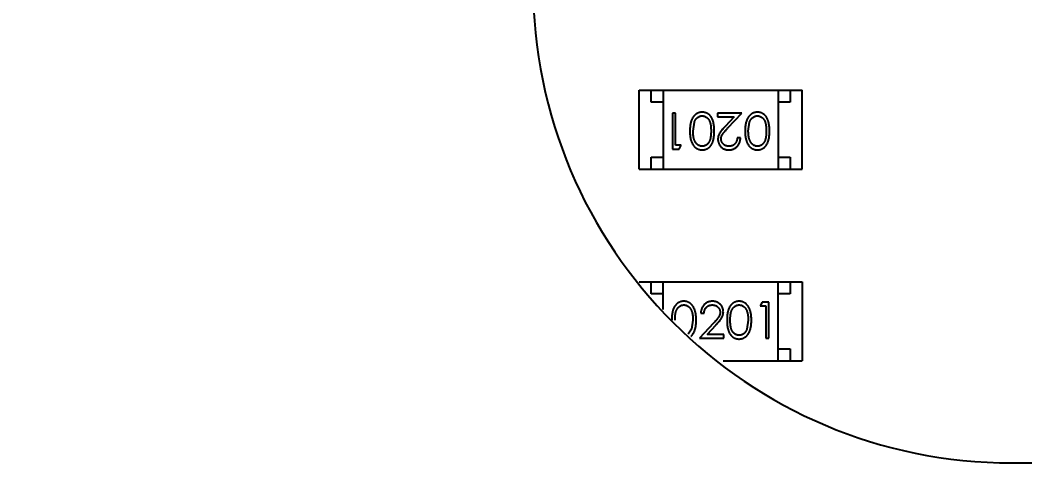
# Model space of a CAD drawing. Header units: inches. Extents: x -81 to 229, y -71 to 99.
# Drawn here: x 169.42 to 173.617, y 45.563 to 47.412 of the extents above; entities that cross this region are included whole.
import ezdxf

# ---------------------------------------------------------------- set-up
doc = ezdxf.new("R2010")
doc.units = ezdxf.units.IN
doc.header["$LTSCALE"] = 1.21
doc.header["$MEASUREMENT"] = 0
doc.header["$PDMODE"] = 3
doc.header["$PDSIZE"] = 0.3125
doc.layers.get('0').update_dxf_attribs({"linetype": 'CONTINUOUS'})
doc.layers.get('Defpoints').update_dxf_attribs({"linetype": 'CONTINUOUS'})
doc.layers.add('DIM', color=3, linetype='CONTINUOUS')
doc.styles.get("Standard").update_dxf_attribs({"font": 'txt', "width": 0.8})
doc.dimstyles.get("Standard").update_dxf_attribs({"dimtxt": 0.15625, "dimasz": 0.1875, "dimexe": 0.125, "dimexo": 0.0625, "dimgap": 0.09, "dimtad": 0, "dimtih": 1, "dimtoh": 1, "dimzin": 4, "dimdsep": 46, "dimtxsty": 'STANDARD', "dimblk": '_FILLED', "dimblk1": '_FILLED', "dimblk2": '_FILLED', "dimcen": 0.09, "dimazin": 1, "dimtp": 0.01, "dimtm": 0.01, "dimtfac": 1, "dimtofl": 0, "dimtmove": 0, "dimatfit": 3, "dimldrblk": '_FILLED', "dimfxl": 1, "dimtolj": 1, "dimtzin": 4, "dimarcsym": 0})

# ---------------------------------------------------------------- blocks, each defined once
blk = doc.blocks.new('_FILLED')
at = {"color": 0, "linetype": 'ByBlock'}
blk.add_solid([(0, 0), (-1, 0.1667), (-1, -0.1667)], dxfattribs=at)
blk = doc.blocks.new('*D12')
at = {"layer": 'Defpoints', "color": 0}
for p in [(151.0516, 70.1761), (151.0516, 55.0632), (185.562, 45.563)]:
    blk.add_point(p, dxfattribs=at)
at = {"layer": 'DIM', "color": 0, "lineweight": -2}
for p, q in [((151.0516, 55.1257), (151.0516, 70.3011)), ((185.562, 45.6255), (185.562, 70.3011)), ((153.0516, 70.1761), (164.5501, 70.1761)), ((183.562, 70.1761), (172.0635, 70.1761))]:
    blk.add_line(p, q, dxfattribs=at)
at = {"layer": 'DIM', "color": 0, "lineweight": -2, "xscale": 2, "yscale": 2, "zscale": 2, "rotation": 180}
blk.add_blockref('_FILLED', (151.0516, 70.1761), dxfattribs=at)
at = {"layer": 'DIM', "color": 0, "lineweight": -2, "xscale": 2, "yscale": 2, "zscale": 2}
blk.add_blockref('_FILLED', (185.562, 70.1761), dxfattribs=at)
at = {"layer": 'DIM', "insert": (168.3068, 70.1761), "char_height": 2.5, "attachment_point": 5}
blk.add_mtext('\\A1;34.51', dxfattribs=at)

msp = doc.modelspace()

# ---------------------------------------------------------------- linework, layer by layer
at = {"color": 7, "linetype": 'Continuous'}
for p, q in [((172.0061, 46.7891), (172.0061, 47.1191)), ((172.0061, 47.1191), (172.6861, 47.1191)), ((172.0561, 47.0691), (172.0561, 47.1191)), ((172.1061, 47.1191), (172.1061, 46.7891)), ((172.5861, 47.1191), (172.5861, 46.7891)), ((172.6361, 47.1191), (172.6361, 47.0691)), ((172.6861, 46.7891), (172.6861, 47.1191)), ((172.1061, 47.0691), (172.0561, 47.0691)), ((172.6361, 47.0691), (172.5861, 47.0691)), ((172.1443, 47.0238), (172.1443, 46.8738)), ((172.1578, 47.0238), (172.1443, 47.0238)), ((172.1578, 46.8892), (172.1578, 47.0238)), ((172.3328, 47.0238), (172.3328, 47.0085)), ((172.4347, 47.0238), (172.3328, 47.0238)), ((172.3765, 46.9618), (172.4347, 47.0238)), ((172.2309, 46.9488), (172.2365, 46.9866)), ((172.3328, 47.0085), (172.4026, 47.0085)), ((172.4026, 47.0085), (172.3651, 46.9684)), ((172.4616, 46.9488), (172.4673, 46.9866)), ((172.1809, 46.8892), (172.1578, 46.8892)), ((172.1721, 46.8738), (172.1809, 46.8892)), ((172.4289, 46.92), (172.4155, 46.92)), ((172.1443, 46.8738), (172.1721, 46.8738)), ((172.0561, 46.7891), (172.0561, 46.8391)), ((172.0561, 46.8391), (172.1061, 46.8391)), ((172.5861, 46.8391), (172.6361, 46.8391)), ((172.6361, 46.8391), (172.6361, 46.7891)), ((172.0061, 46.7891), (172.6861, 46.7891)), ((172.006, 46.319), (172.686, 46.319)), ((172.056, 46.269), (172.056, 46.319)), ((172.106, 46.2034), (172.106, 46.319)), ((172.586, 45.989), (172.586, 46.319)), ((172.636, 46.319), (172.636, 46.269)), ((172.686, 46.319), (172.686, 45.989)), ((172.106, 46.269), (172.056, 46.269)), ((172.636, 46.269), (172.586, 46.269)), ((172.52, 46.2342), (172.5112, 46.2189)), ((172.5112, 46.2189), (172.5343, 46.2189)), ((172.5478, 46.2342), (172.52, 46.2342)), ((172.5343, 46.2189), (172.5343, 46.0842)), ((172.5478, 46.0842), (172.5478, 46.2342)), ((172.2631, 46.1881), (172.2766, 46.1881)), ((172.2305, 46.1592), (172.2248, 46.1215)), ((172.3156, 46.1463), (172.2574, 46.0842)), ((172.2895, 46.0996), (172.327, 46.1397)), ((172.4612, 46.1592), (172.4555, 46.1215)), ((172.2248, 46.1215), (172.2099, 46.1011)), ((172.3593, 46.0996), (172.2895, 46.0996)), ((172.3593, 46.0842), (172.3593, 46.0996)), ((172.2574, 46.0842), (172.3593, 46.0842)), ((172.5343, 46.0842), (172.5478, 46.0842)), ((172.586, 46.039), (172.636, 46.039)), ((172.636, 46.039), (172.636, 45.989)), ((172.3562, 45.989), (172.686, 45.989)), ((173.562, 45.563), (197.562, 45.563))]:
    msp.add_line(p, q, dxfattribs=at)
msp.add_arc((173.562, 47.563), 2, 180, 270, dxfattribs=at)
for points, knots in [([(172.2692, 47.0277), (172.268, 47.0277), (172.2656, 47.0276), (172.2621, 47.0272), (172.2587, 47.0265), (172.2553, 47.0256), (172.2521, 47.0244), (172.2489, 47.023), (172.2458, 47.0212), (172.2428, 47.0192), (172.2399, 47.017), (172.2371, 47.0144), (172.2345, 47.0117), (172.2321, 47.0086), (172.2299, 47.0053), (172.2278, 47.0017), (172.2259, 46.9979), (172.2241, 46.9939), (172.2225, 46.9895), (172.2212, 46.9847), (172.22, 46.9796), (172.219, 46.9742), (172.2183, 46.9684), (172.2178, 46.9622), (172.2175, 46.9557), (172.2174, 46.9512), (172.2174, 46.9489)], [0, 0, 0, 0, 0.033824, 0.067298, 0.10028, 0.133019, 0.165736, 0.198792, 0.232372, 0.266409, 0.301016, 0.336196, 0.371972, 0.408574, 0.446394, 0.485225, 0.525372, 0.567224, 0.611081, 0.65775, 0.70702, 0.759235, 0.814484, 0.873227, 0.934937, 1, 1, 1, 1]), ([(172.2365, 46.9866), (172.2369, 46.9876), (172.2377, 46.9896), (172.239, 46.9926), (172.2405, 46.9953), (172.2421, 46.9978), (172.2438, 47.0001), (172.2457, 47.0023), (172.2477, 47.0042), (172.2505, 47.0064), (172.2542, 47.0088), (172.2589, 47.0108), (172.2638, 47.0121), (172.2671, 47.0122), (172.2687, 47.0123)], [0, 0, 0, 0, 0.075949, 0.148549, 0.218996, 0.286119, 0.351826, 0.416074, 0.478265, 0.540325, 0.660405, 0.774606, 0.887187, 1, 1, 1, 1]), ([(172.2687, 47.0123), (172.2704, 47.0122), (172.2737, 47.0121), (172.2786, 47.0108), (172.2833, 47.0087), (172.2871, 47.0063), (172.2899, 47.004), (172.292, 47.0021), (172.2939, 46.9999), (172.2956, 46.9976), (172.2973, 46.9951), (172.2987, 46.9924), (172.3001, 46.9895), (172.3013, 46.9864), (172.3024, 46.983), (172.3034, 46.9792), (172.3041, 46.9751), (172.3048, 46.9706), (172.3052, 46.9657), (172.3056, 46.9604), (172.3059, 46.9547), (172.3059, 46.9508), (172.3059, 46.9488)], [0, 0, 0, 0, 0.060034, 0.120278, 0.182348, 0.247919, 0.281641, 0.315701, 0.350322, 0.385703, 0.421819, 0.459196, 0.497866, 0.538301, 0.58121, 0.628183, 0.679403, 0.734699, 0.794074, 0.858416, 0.927049, 1, 1, 1, 1]), ([(172.3193, 46.9489), (172.3193, 46.9513), (172.3193, 46.9559), (172.319, 46.9627), (172.3185, 46.969), (172.3178, 46.975), (172.3169, 46.9805), (172.3158, 46.9857), (172.3145, 46.9904), (172.313, 46.9947), (172.3113, 46.9987), (172.3094, 47.0025), (172.3074, 47.0059), (172.3052, 47.0091), (172.3029, 47.0121), (172.3005, 47.0148), (172.2978, 47.0173), (172.295, 47.0195), (172.2921, 47.0214), (172.2891, 47.0231), (172.286, 47.0245), (172.2828, 47.0256), (172.2795, 47.0266), (172.2762, 47.0272), (172.2727, 47.0276), (172.2704, 47.0277), (172.2692, 47.0277)], [0, 0, 0, 0, 0.068113, 0.132564, 0.193427, 0.250218, 0.303569, 0.353576, 0.400235, 0.443586, 0.484619, 0.524292, 0.56238, 0.599049, 0.63494, 0.669782, 0.704009, 0.737842, 0.771098, 0.803896, 0.836415, 0.868639, 0.900715, 0.933378, 0.966213, 1, 1, 1, 1]), ([(172.5, 47.0277), (172.4988, 47.0277), (172.4964, 47.0276), (172.4929, 47.0272), (172.4894, 47.0265), (172.4861, 47.0256), (172.4828, 47.0244), (172.4796, 47.023), (172.4765, 47.0212), (172.4735, 47.0192), (172.4706, 47.017), (172.4679, 47.0144), (172.4653, 47.0117), (172.4629, 47.0086), (172.4606, 47.0053), (172.4586, 47.0017), (172.4566, 46.9979), (172.4549, 46.9939), (172.4533, 46.9895), (172.4519, 46.9847), (172.4508, 46.9796), (172.4498, 46.9742), (172.4491, 46.9684), (172.4485, 46.9622), (172.4483, 46.9557), (172.4482, 46.9512), (172.4482, 46.9489)], [0, 0, 0, 0, 0.033824, 0.067298, 0.10028, 0.133019, 0.165736, 0.198792, 0.232372, 0.266409, 0.301016, 0.336196, 0.371972, 0.408574, 0.446394, 0.485225, 0.525372, 0.567224, 0.611081, 0.65775, 0.70702, 0.759235, 0.814484, 0.873227, 0.934937, 1, 1, 1, 1]), ([(172.4673, 46.9866), (172.4677, 46.9876), (172.4685, 46.9896), (172.4698, 46.9926), (172.4713, 46.9953), (172.4729, 46.9978), (172.4746, 47.0001), (172.4765, 47.0023), (172.4785, 47.0042), (172.4813, 47.0064), (172.485, 47.0088), (172.4897, 47.0108), (172.4945, 47.0121), (172.4978, 47.0122), (172.4995, 47.0123)], [0, 0, 0, 0, 0.075949, 0.148549, 0.218996, 0.286119, 0.351826, 0.416074, 0.478265, 0.540325, 0.660405, 0.774606, 0.887187, 1, 1, 1, 1]), ([(172.4995, 47.0123), (172.5012, 47.0122), (172.5045, 47.0121), (172.5093, 47.0108), (172.5141, 47.0087), (172.5178, 47.0063), (172.5207, 47.004), (172.5227, 47.0021), (172.5246, 46.9999), (172.5264, 46.9976), (172.528, 46.9951), (172.5295, 46.9924), (172.5309, 46.9895), (172.5321, 46.9864), (172.5332, 46.983), (172.5341, 46.9792), (172.5349, 46.9751), (172.5356, 46.9706), (172.536, 46.9657), (172.5364, 46.9604), (172.5366, 46.9547), (172.5366, 46.9508), (172.5366, 46.9488)], [0, 0, 0, 0, 0.060034, 0.120278, 0.182348, 0.247919, 0.281641, 0.315701, 0.350322, 0.385703, 0.421819, 0.459196, 0.497866, 0.538301, 0.58121, 0.628183, 0.679403, 0.734699, 0.794074, 0.858416, 0.927049, 1, 1, 1, 1]), ([(172.5501, 46.9489), (172.5501, 46.9513), (172.5501, 46.9559), (172.5498, 46.9627), (172.5493, 46.969), (172.5485, 46.975), (172.5476, 46.9805), (172.5466, 46.9857), (172.5453, 46.9904), (172.5437, 46.9947), (172.542, 46.9987), (172.5402, 47.0025), (172.5382, 47.0059), (172.536, 47.0091), (172.5337, 47.0121), (172.5312, 47.0148), (172.5286, 47.0173), (172.5258, 47.0195), (172.5229, 47.0214), (172.5198, 47.0231), (172.5168, 47.0245), (172.5135, 47.0256), (172.5103, 47.0266), (172.5069, 47.0272), (172.5035, 47.0276), (172.5011, 47.0277), (172.5, 47.0277)], [0, 0, 0, 0, 0.068113, 0.132564, 0.193427, 0.250218, 0.303569, 0.353576, 0.400235, 0.443586, 0.484619, 0.524292, 0.56238, 0.599049, 0.63494, 0.669782, 0.704009, 0.737842, 0.771098, 0.803896, 0.836415, 0.868639, 0.900715, 0.933378, 0.966213, 1, 1, 1, 1]), ([(172.2174, 46.9489), (172.2174, 46.9466), (172.2175, 46.9421), (172.2178, 46.9355), (172.2183, 46.9293), (172.2191, 46.9235), (172.22, 46.918), (172.2212, 46.9129), (172.2226, 46.9081), (172.2242, 46.9037), (172.226, 46.8996), (172.2279, 46.8958), (172.23, 46.8922), (172.2323, 46.8889), (172.2347, 46.8859), (172.2373, 46.8831), (172.24, 46.8806), (172.2429, 46.8784), (172.2458, 46.8764), (172.2489, 46.8747), (172.2521, 46.8732), (172.2554, 46.8721), (172.2587, 46.8711), (172.2621, 46.8705), (172.2656, 46.8701), (172.268, 46.87), (172.2692, 46.87)], [0, 0, 0, 0, 0.065278, 0.127205, 0.186168, 0.241675, 0.294115, 0.343609, 0.390387, 0.434463, 0.476646, 0.517002, 0.555936, 0.593716, 0.630057, 0.665601, 0.700745, 0.734917, 0.768681, 0.802087, 0.834849, 0.867433, 0.900138, 0.932806, 0.966212, 1, 1, 1, 1]), ([(172.2687, 46.8854), (172.2671, 46.8855), (172.2638, 46.8856), (172.259, 46.8869), (172.2543, 46.889), (172.2505, 46.8914), (172.2477, 46.8937), (172.2456, 46.8957), (172.2437, 46.8979), (172.2419, 46.9004), (172.2402, 46.9031), (172.2386, 46.906), (172.2372, 46.9092), (172.2359, 46.9126), (172.2347, 46.9163), (172.2336, 46.9202), (172.2328, 46.9244), (172.2321, 46.9288), (172.2316, 46.9334), (172.2311, 46.9383), (172.2309, 46.9435), (172.2309, 46.947), (172.2309, 46.9488)], [0, 0, 0, 0, 0.059689, 0.119507, 0.181075, 0.246162, 0.279894, 0.314468, 0.350403, 0.387474, 0.426147, 0.466624, 0.508745, 0.553328, 0.600058, 0.649177, 0.700552, 0.754894, 0.811825, 0.871514, 0.934319, 1, 1, 1, 1]), ([(172.3059, 46.9488), (172.3059, 46.9468), (172.3059, 46.9429), (172.3056, 46.9373), (172.3053, 46.932), (172.3047, 46.9271), (172.3041, 46.9225), (172.3033, 46.9184), (172.3024, 46.9147), (172.3013, 46.9112), (172.3001, 46.9081), (172.2987, 46.9052), (172.2972, 46.9025), (172.2956, 46.9), (172.2938, 46.8977), (172.2919, 46.8956), (172.2899, 46.8936), (172.2871, 46.8914), (172.2833, 46.889), (172.2786, 46.8869), (172.2737, 46.8856), (172.2704, 46.8855), (172.2687, 46.8854)], [0, 0, 0, 0, 0.073302, 0.142286, 0.206253, 0.266017, 0.321612, 0.372532, 0.419497, 0.462398, 0.502825, 0.541489, 0.579034, 0.615143, 0.650298, 0.684912, 0.718701, 0.752189, 0.817245, 0.879117, 0.939613, 1, 1, 1, 1]), ([(172.2692, 46.87), (172.2704, 46.87), (172.2727, 46.8701), (172.2762, 46.8705), (172.2795, 46.8711), (172.2828, 46.8721), (172.286, 46.8732), (172.2891, 46.8747), (172.2922, 46.8764), (172.2951, 46.8784), (172.2979, 46.8806), (172.3006, 46.883), (172.3031, 46.8857), (172.3054, 46.8887), (172.3075, 46.8919), (172.3096, 46.8953), (172.3114, 46.8991), (172.3131, 46.903), (172.3145, 46.9073), (172.3158, 46.912), (172.3169, 46.9171), (172.3178, 46.9227), (172.3185, 46.9286), (172.319, 46.935), (172.3193, 46.9418), (172.3193, 46.9465), (172.3193, 46.9489)], [0, 0, 0, 0, 0.033742, 0.066533, 0.099153, 0.13154, 0.164087, 0.196563, 0.229707, 0.263315, 0.297504, 0.331686, 0.366482, 0.4021, 0.438958, 0.476748, 0.515985, 0.556589, 0.599519, 0.645765, 0.695487, 0.748721, 0.805687, 0.866754, 0.931405, 1, 1, 1, 1]), ([(172.3651, 46.9684), (172.3636, 46.9669), (172.3609, 46.9639), (172.3569, 46.9595), (172.3534, 46.9554), (172.3502, 46.9515), (172.3473, 46.9479), (172.3448, 46.9445), (172.3427, 46.9414), (172.3404, 46.9375), (172.3381, 46.9328), (172.3362, 46.9269), (172.3349, 46.9208), (172.3348, 46.9167), (172.3347, 46.9146)], [0, 0, 0, 0, 0.09953, 0.192079, 0.277712, 0.357454, 0.429648, 0.495771, 0.555538, 0.608657, 0.707578, 0.804328, 0.901298, 1, 1, 1, 1]), ([(172.3482, 46.9158), (172.3482, 46.9174), (172.3484, 46.9207), (172.3494, 46.9254), (172.3511, 46.9301), (172.3531, 46.9339), (172.3551, 46.937), (172.357, 46.9397), (172.3594, 46.9426), (172.362, 46.9459), (172.3651, 46.9495), (172.3686, 46.9533), (172.3724, 46.9574), (172.3751, 46.9603), (172.3765, 46.9618)], [0, 0, 0, 0, 0.088014, 0.174976, 0.2638, 0.355443, 0.406413, 0.465519, 0.533076, 0.609353, 0.693899, 0.787171, 0.889197, 1, 1, 1, 1]), ([(172.4482, 46.9489), (172.4482, 46.9466), (172.4483, 46.9421), (172.4485, 46.9355), (172.4491, 46.9293), (172.4498, 46.9235), (172.4508, 46.918), (172.4519, 46.9129), (172.4534, 46.9081), (172.4549, 46.9037), (172.4568, 46.8996), (172.4587, 46.8958), (172.4608, 46.8922), (172.463, 46.8889), (172.4655, 46.8859), (172.468, 46.8831), (172.4707, 46.8806), (172.4736, 46.8784), (172.4766, 46.8764), (172.4797, 46.8747), (172.4829, 46.8732), (172.4861, 46.8721), (172.4895, 46.8711), (172.4929, 46.8705), (172.4964, 46.8701), (172.4988, 46.87), (172.5, 46.87)], [0, 0, 0, 0, 0.065278, 0.127205, 0.186168, 0.241675, 0.294115, 0.343609, 0.390387, 0.434463, 0.476646, 0.517002, 0.555936, 0.593716, 0.630057, 0.665601, 0.700745, 0.734917, 0.768681, 0.802087, 0.834849, 0.867433, 0.900138, 0.932806, 0.966212, 1, 1, 1, 1]), ([(172.4995, 46.8854), (172.4979, 46.8855), (172.4946, 46.8856), (172.4897, 46.8869), (172.4851, 46.889), (172.4813, 46.8914), (172.4784, 46.8937), (172.4764, 46.8957), (172.4744, 46.8979), (172.4726, 46.9004), (172.471, 46.9031), (172.4694, 46.906), (172.468, 46.9092), (172.4666, 46.9126), (172.4655, 46.9163), (172.4644, 46.9202), (172.4636, 46.9244), (172.4628, 46.9288), (172.4623, 46.9334), (172.4619, 46.9383), (172.4617, 46.9435), (172.4617, 46.947), (172.4616, 46.9488)], [0, 0, 0, 0, 0.059689, 0.119507, 0.181075, 0.246162, 0.279894, 0.314468, 0.350403, 0.387474, 0.426147, 0.466624, 0.508745, 0.553328, 0.600058, 0.649177, 0.700552, 0.754894, 0.811825, 0.871514, 0.934319, 1, 1, 1, 1]), ([(172.5366, 46.9488), (172.5366, 46.9468), (172.5366, 46.9429), (172.5364, 46.9373), (172.536, 46.932), (172.5355, 46.9271), (172.5349, 46.9225), (172.5341, 46.9184), (172.5332, 46.9147), (172.5321, 46.9112), (172.5308, 46.9081), (172.5295, 46.9052), (172.528, 46.9025), (172.5263, 46.9), (172.5246, 46.8977), (172.5227, 46.8956), (172.5207, 46.8936), (172.5178, 46.8914), (172.5141, 46.889), (172.5094, 46.8869), (172.5045, 46.8856), (172.5012, 46.8855), (172.4995, 46.8854)], [0, 0, 0, 0, 0.073302, 0.142286, 0.206253, 0.266017, 0.321612, 0.372532, 0.419497, 0.462398, 0.502825, 0.541489, 0.579034, 0.615143, 0.650298, 0.684912, 0.718701, 0.752189, 0.817245, 0.879117, 0.939613, 1, 1, 1, 1]), ([(172.5, 46.87), (172.5011, 46.87), (172.5035, 46.8701), (172.5069, 46.8705), (172.5103, 46.8711), (172.5136, 46.8721), (172.5168, 46.8732), (172.5199, 46.8747), (172.5229, 46.8764), (172.5259, 46.8784), (172.5287, 46.8806), (172.5314, 46.883), (172.5338, 46.8857), (172.5362, 46.8887), (172.5383, 46.8919), (172.5403, 46.8953), (172.5422, 46.8991), (172.5438, 46.903), (172.5453, 46.9073), (172.5466, 46.912), (172.5477, 46.9171), (172.5486, 46.9227), (172.5493, 46.9286), (172.5498, 46.935), (172.5501, 46.9418), (172.5501, 46.9465), (172.5501, 46.9489)], [0, 0, 0, 0, 0.033742, 0.066533, 0.099153, 0.13154, 0.164087, 0.196563, 0.229707, 0.263315, 0.297504, 0.331686, 0.366482, 0.4021, 0.438958, 0.476748, 0.515985, 0.556589, 0.599519, 0.645765, 0.695487, 0.748721, 0.805687, 0.866754, 0.931405, 1, 1, 1, 1]), ([(172.3347, 46.9146), (172.3348, 46.9131), (172.3348, 46.9102), (172.3354, 46.9059), (172.3364, 46.9017), (172.3378, 46.8977), (172.3396, 46.8939), (172.3417, 46.8902), (172.3443, 46.8866), (172.3472, 46.8832), (172.3504, 46.8801), (172.354, 46.8774), (172.3577, 46.8751), (172.3617, 46.8732), (172.3659, 46.8718), (172.3704, 46.8708), (172.3752, 46.8701), (172.3784, 46.87), (172.38, 46.87)], [0, 0, 0, 0, 0.06271, 0.123347, 0.183401, 0.242828, 0.302097, 0.36242, 0.423725, 0.487032, 0.550491, 0.612709, 0.674265, 0.73617, 0.799211, 0.863483, 0.930525, 1, 1, 1, 1]), ([(172.3807, 46.8854), (172.3796, 46.8854), (172.3774, 46.8855), (172.3742, 46.8859), (172.3711, 46.8866), (172.3681, 46.8876), (172.3653, 46.8888), (172.3626, 46.8904), (172.36, 46.8922), (172.3576, 46.8943), (172.3554, 46.8966), (172.3535, 46.899), (172.3518, 46.9015), (172.3505, 46.9042), (172.3494, 46.9069), (172.3487, 46.9098), (172.3483, 46.9127), (172.3482, 46.9148), (172.3482, 46.9158)], [0, 0, 0, 0, 0.068027, 0.133505, 0.19695, 0.26027, 0.322741, 0.384982, 0.448465, 0.513424, 0.578224, 0.640011, 0.700094, 0.760067, 0.819012, 0.877878, 0.938035, 1, 1, 1, 1]), ([(172.38, 46.87), (172.3817, 46.87), (172.385, 46.8701), (172.3898, 46.8708), (172.3945, 46.8719), (172.3989, 46.8734), (172.4031, 46.8754), (172.4071, 46.8779), (172.4109, 46.8807), (172.4145, 46.884), (172.4178, 46.8876), (172.4206, 46.8915), (172.4231, 46.8957), (172.4251, 46.9001), (172.4267, 46.9047), (172.4279, 46.9096), (172.4287, 46.9147), (172.4289, 46.9182), (172.4289, 46.92)], [0, 0, 0, 0, 0.06445, 0.126725, 0.187421, 0.247417, 0.306749, 0.366595, 0.427749, 0.490235, 0.553031, 0.614805, 0.676505, 0.738096, 0.801021, 0.864897, 0.931209, 1, 1, 1, 1]), ([(172.4155, 46.92), (172.4154, 46.9187), (172.4151, 46.9161), (172.4144, 46.9123), (172.4134, 46.9087), (172.4122, 46.9054), (172.4107, 46.9023), (172.4089, 46.8995), (172.4069, 46.8968), (172.4047, 46.8945), (172.4022, 46.8923), (172.3996, 46.8904), (172.3968, 46.8889), (172.3939, 46.8876), (172.3908, 46.8866), (172.3876, 46.8859), (172.3842, 46.8855), (172.3819, 46.8854), (172.3807, 46.8854)], [0, 0, 0, 0, 0.073648, 0.143686, 0.210962, 0.275557, 0.338064, 0.399311, 0.4594, 0.51934, 0.579024, 0.637809, 0.695959, 0.754122, 0.813113, 0.873453, 0.935561, 1, 1, 1, 1]), ([(172.1921, 46.2381), (172.191, 46.2381), (172.1886, 46.238), (172.1852, 46.2376), (172.1818, 46.237), (172.1785, 46.236), (172.1753, 46.2349), (172.1722, 46.2334), (172.1692, 46.2317), (172.1662, 46.2297), (172.1634, 46.2275), (172.1607, 46.2251), (172.1583, 46.2223), (172.1559, 46.2194), (172.1538, 46.2162), (172.1517, 46.2127), (172.1499, 46.209), (172.1483, 46.2051), (172.1468, 46.2008), (172.1455, 46.1961), (172.1444, 46.1909), (172.1435, 46.1854), (172.1428, 46.1794), (172.1423, 46.1731), (172.142, 46.1663), (172.142, 46.1616), (172.142, 46.1592)], [0, 0, 0, 0, 0.033742, 0.066533, 0.099153, 0.13154, 0.164087, 0.196563, 0.229707, 0.263315, 0.297504, 0.331686, 0.366482, 0.4021, 0.438958, 0.476748, 0.515985, 0.556589, 0.599519, 0.645765, 0.695487, 0.748721, 0.805687, 0.866754, 0.931405, 1, 1, 1, 1]), ([(172.1555, 46.1592), (172.1555, 46.1612), (172.1555, 46.1652), (172.1557, 46.1708), (172.1561, 46.1761), (172.1566, 46.181), (172.1572, 46.1855), (172.158, 46.1897), (172.1589, 46.1934), (172.16, 46.1968), (172.1613, 46.1999), (172.1626, 46.2029), (172.1641, 46.2056), (172.1658, 46.2081), (172.1675, 46.2104), (172.1694, 46.2125), (172.1714, 46.2145), (172.1743, 46.2167), (172.178, 46.2191), (172.1827, 46.2212), (172.1876, 46.2224), (172.1909, 46.2226), (172.1926, 46.2227)], [0, 0, 0, 0, 0.073302, 0.142286, 0.206253, 0.266017, 0.321612, 0.372532, 0.419497, 0.462398, 0.502825, 0.541489, 0.579034, 0.615143, 0.650298, 0.684912, 0.718701, 0.752189, 0.817245, 0.879117, 0.939613, 1, 1, 1, 1]), ([(172.2439, 46.1592), (172.2439, 46.1615), (172.2438, 46.166), (172.2436, 46.1725), (172.243, 46.1787), (172.2423, 46.1846), (172.2413, 46.1901), (172.2402, 46.1952), (172.2387, 46.1999), (172.2371, 46.2044), (172.2353, 46.2084), (172.2334, 46.2123), (172.2313, 46.2158), (172.2291, 46.2191), (172.2266, 46.2222), (172.2241, 46.2249), (172.2214, 46.2275), (172.2185, 46.2297), (172.2155, 46.2317), (172.2124, 46.2334), (172.2092, 46.2349), (172.206, 46.236), (172.2026, 46.237), (172.1992, 46.2376), (172.1957, 46.238), (172.1933, 46.2381), (172.1921, 46.2381)], [0, 0, 0, 0, 0.065278, 0.127205, 0.186168, 0.241675, 0.294115, 0.343609, 0.390387, 0.434463, 0.476646, 0.517002, 0.555936, 0.593716, 0.630057, 0.665601, 0.700745, 0.734917, 0.768681, 0.802087, 0.834849, 0.867433, 0.900138, 0.932806, 0.966212, 1, 1, 1, 1]), ([(172.1926, 46.2227), (172.1942, 46.2226), (172.1975, 46.2224), (172.2024, 46.2212), (172.207, 46.2191), (172.2108, 46.2167), (172.2136, 46.2144), (172.2157, 46.2124), (172.2177, 46.2102), (172.2195, 46.2077), (172.2211, 46.205), (172.2227, 46.2021), (172.2241, 46.1989), (172.2255, 46.1955), (172.2266, 46.1918), (172.2277, 46.1879), (172.2285, 46.1837), (172.2292, 46.1793), (172.2298, 46.1746), (172.2302, 46.1697), (172.2304, 46.1646), (172.2304, 46.161), (172.2305, 46.1592)], [0, 0, 0, 0, 0.059689, 0.119507, 0.181075, 0.246162, 0.279894, 0.314468, 0.350403, 0.387474, 0.426147, 0.466624, 0.508745, 0.553328, 0.600058, 0.649177, 0.700552, 0.754894, 0.811825, 0.871514, 0.934319, 1, 1, 1, 1]), ([(172.3121, 46.2381), (172.3104, 46.238), (172.3071, 46.238), (172.3023, 46.2373), (172.2976, 46.2362), (172.2932, 46.2347), (172.289, 46.2326), (172.285, 46.2302), (172.2812, 46.2274), (172.2776, 46.2241), (172.2743, 46.2205), (172.2715, 46.2166), (172.269, 46.2124), (172.267, 46.208), (172.2654, 46.2034), (172.2642, 46.1985), (172.2634, 46.1934), (172.2632, 46.1899), (172.2631, 46.1881)], [0, 0, 0, 0, 0.06445, 0.126725, 0.187421, 0.247417, 0.306749, 0.366595, 0.427749, 0.490235, 0.553031, 0.614805, 0.676505, 0.738096, 0.801021, 0.864897, 0.931209, 1, 1, 1, 1]), ([(172.2766, 46.1881), (172.2767, 46.1894), (172.277, 46.192), (172.2777, 46.1958), (172.2787, 46.1994), (172.2799, 46.2027), (172.2814, 46.2058), (172.2832, 46.2086), (172.2852, 46.2113), (172.2874, 46.2136), (172.2899, 46.2158), (172.2925, 46.2176), (172.2953, 46.2192), (172.2982, 46.2205), (172.3013, 46.2215), (172.3045, 46.2222), (172.3079, 46.2226), (172.3102, 46.2227), (172.3114, 46.2227)], [0, 0, 0, 0, 0.073648, 0.143686, 0.210962, 0.275557, 0.338064, 0.399311, 0.4594, 0.51934, 0.579024, 0.637809, 0.695959, 0.754122, 0.813113, 0.873453, 0.935561, 1, 1, 1, 1]), ([(172.3114, 46.2227), (172.3125, 46.2227), (172.3147, 46.2226), (172.3179, 46.2222), (172.321, 46.2215), (172.324, 46.2205), (172.3268, 46.2192), (172.3295, 46.2177), (172.3321, 46.2158), (172.3345, 46.2138), (172.3367, 46.2115), (172.3386, 46.209), (172.3403, 46.2065), (172.3416, 46.2039), (172.3426, 46.2011), (172.3434, 46.1983), (172.3438, 46.1953), (172.3439, 46.1933), (172.3439, 46.1923)], [0, 0, 0, 0, 0.068027, 0.133505, 0.19695, 0.26027, 0.322741, 0.384982, 0.448465, 0.513424, 0.578224, 0.640011, 0.700094, 0.760067, 0.819012, 0.877878, 0.938035, 1, 1, 1, 1]), ([(172.3574, 46.1935), (172.3573, 46.195), (172.3572, 46.1979), (172.3567, 46.2022), (172.3557, 46.2064), (172.3543, 46.2104), (172.3525, 46.2142), (172.3504, 46.2179), (172.3478, 46.2215), (172.3449, 46.2248), (172.3417, 46.228), (172.3381, 46.2306), (172.3344, 46.233), (172.3304, 46.2349), (172.3262, 46.2363), (172.3217, 46.2373), (172.3169, 46.238), (172.3137, 46.238), (172.3121, 46.2381)], [0, 0, 0, 0, 0.06271, 0.123347, 0.183401, 0.242828, 0.302097, 0.36242, 0.423725, 0.487032, 0.550491, 0.612709, 0.674265, 0.73617, 0.799211, 0.863483, 0.930525, 1, 1, 1, 1]), ([(172.4229, 46.2381), (172.4217, 46.2381), (172.4194, 46.238), (172.4159, 46.2376), (172.4126, 46.237), (172.4093, 46.236), (172.4061, 46.2349), (172.403, 46.2334), (172.3999, 46.2317), (172.397, 46.2297), (172.3942, 46.2275), (172.3915, 46.2251), (172.389, 46.2223), (172.3867, 46.2194), (172.3846, 46.2162), (172.3825, 46.2127), (172.3807, 46.209), (172.379, 46.2051), (172.3775, 46.2008), (172.3763, 46.1961), (172.3751, 46.1909), (172.3743, 46.1854), (172.3736, 46.1794), (172.3731, 46.1731), (172.3728, 46.1663), (172.3728, 46.1616), (172.3728, 46.1592)], [0, 0, 0, 0, 0.033742, 0.066533, 0.099153, 0.13154, 0.164087, 0.196563, 0.229707, 0.263315, 0.297504, 0.331686, 0.366482, 0.4021, 0.438958, 0.476748, 0.515985, 0.556589, 0.599519, 0.645765, 0.695487, 0.748721, 0.805687, 0.866754, 0.931405, 1, 1, 1, 1]), ([(172.3862, 46.1592), (172.3862, 46.1612), (172.3862, 46.1652), (172.3865, 46.1708), (172.3868, 46.1761), (172.3874, 46.181), (172.388, 46.1855), (172.3888, 46.1897), (172.3897, 46.1934), (172.3908, 46.1968), (172.392, 46.1999), (172.3934, 46.2029), (172.3949, 46.2056), (172.3965, 46.2081), (172.3983, 46.2104), (172.4002, 46.2125), (172.4022, 46.2145), (172.405, 46.2167), (172.4088, 46.2191), (172.4135, 46.2212), (172.4184, 46.2224), (172.4217, 46.2226), (172.4234, 46.2227)], [0, 0, 0, 0, 0.073302, 0.142286, 0.206253, 0.266017, 0.321612, 0.372532, 0.419497, 0.462398, 0.502825, 0.541489, 0.579034, 0.615143, 0.650298, 0.684912, 0.718701, 0.752189, 0.817245, 0.879117, 0.939613, 1, 1, 1, 1]), ([(172.4747, 46.1592), (172.4747, 46.1615), (172.4746, 46.166), (172.4743, 46.1725), (172.4738, 46.1787), (172.473, 46.1846), (172.4721, 46.1901), (172.4709, 46.1952), (172.4695, 46.1999), (172.4679, 46.2044), (172.4661, 46.2084), (172.4642, 46.2123), (172.4621, 46.2158), (172.4598, 46.2191), (172.4574, 46.2222), (172.4548, 46.2249), (172.4521, 46.2275), (172.4492, 46.2297), (172.4463, 46.2317), (172.4432, 46.2334), (172.44, 46.2349), (172.4367, 46.236), (172.4334, 46.237), (172.43, 46.2376), (172.4265, 46.238), (172.4241, 46.2381), (172.4229, 46.2381)], [0, 0, 0, 0, 0.065278, 0.127205, 0.186168, 0.241675, 0.294115, 0.343609, 0.390387, 0.434463, 0.476646, 0.517002, 0.555936, 0.593716, 0.630057, 0.665601, 0.700745, 0.734917, 0.768681, 0.802087, 0.834849, 0.867433, 0.900138, 0.932806, 0.966212, 1, 1, 1, 1]), ([(172.4234, 46.2227), (172.425, 46.2226), (172.4283, 46.2224), (172.4331, 46.2212), (172.4378, 46.2191), (172.4416, 46.2167), (172.4444, 46.2144), (172.4465, 46.2124), (172.4484, 46.2102), (172.4502, 46.2077), (172.4519, 46.205), (172.4535, 46.2021), (172.4549, 46.1989), (172.4562, 46.1955), (172.4574, 46.1918), (172.4585, 46.1879), (172.4593, 46.1837), (172.46, 46.1793), (172.4605, 46.1746), (172.461, 46.1697), (172.4612, 46.1646), (172.4612, 46.161), (172.4612, 46.1592)], [0, 0, 0, 0, 0.059689, 0.119507, 0.181075, 0.246162, 0.279894, 0.314468, 0.350403, 0.387474, 0.426147, 0.466624, 0.508745, 0.553328, 0.600058, 0.649177, 0.700552, 0.754894, 0.811825, 0.871514, 0.934319, 1, 1, 1, 1]), ([(172.3439, 46.1923), (172.3439, 46.1907), (172.3437, 46.1874), (172.3427, 46.1826), (172.341, 46.178), (172.339, 46.1742), (172.337, 46.1711), (172.3351, 46.1684), (172.3327, 46.1655), (172.3301, 46.1622), (172.327, 46.1586), (172.3235, 46.1548), (172.3197, 46.1506), (172.317, 46.1478), (172.3156, 46.1463)], [0, 0, 0, 0, 0.088014, 0.174976, 0.2638, 0.355443, 0.406413, 0.465519, 0.533076, 0.609353, 0.693899, 0.787171, 0.889197, 1, 1, 1, 1]), ([(172.327, 46.1397), (172.3285, 46.1412), (172.3312, 46.1442), (172.3352, 46.1485), (172.3387, 46.1527), (172.3419, 46.1565), (172.3448, 46.1602), (172.3473, 46.1636), (172.3494, 46.1667), (172.3517, 46.1705), (172.354, 46.1753), (172.3559, 46.1812), (172.3572, 46.1873), (172.3573, 46.1914), (172.3574, 46.1935)], [0, 0, 0, 0, 0.09953, 0.192079, 0.277712, 0.357454, 0.429648, 0.495771, 0.555538, 0.608657, 0.707578, 0.804328, 0.901298, 1, 1, 1, 1]), ([(172.2221, 46.0918), (172.2228, 46.0924), (172.2244, 46.0939), (172.2268, 46.0964), (172.2292, 46.0995), (172.2314, 46.1028), (172.2335, 46.1063), (172.2354, 46.1101), (172.2372, 46.1142), (172.2388, 46.1186), (172.2402, 46.1233), (172.2413, 46.1284), (172.2423, 46.1339), (172.243, 46.1397), (172.2436, 46.1459), (172.2438, 46.1524), (172.2439, 46.1569), (172.2439, 46.1592)], [0, 0, 0, 0, 0.038307, 0.090137, 0.143164, 0.197957, 0.254214, 0.312377, 0.373011, 0.436549, 0.504161, 0.575542, 0.651189, 0.731232, 0.816336, 0.905739, 1, 1, 1, 1]), ([(172.3728, 46.1592), (172.3728, 46.1568), (172.3728, 46.1522), (172.3731, 46.1454), (172.3736, 46.139), (172.3743, 46.1331), (172.3752, 46.1276), (172.3763, 46.1224), (172.3776, 46.1177), (172.3791, 46.1134), (172.3808, 46.1094), (172.3827, 46.1056), (172.3847, 46.1022), (172.3869, 46.099), (172.3892, 46.096), (172.3916, 46.0933), (172.3943, 46.0908), (172.3971, 46.0886), (172.4, 46.0867), (172.403, 46.085), (172.4061, 46.0836), (172.4093, 46.0824), (172.4126, 46.0815), (172.4159, 46.0809), (172.4194, 46.0804), (172.4217, 46.0804), (172.4229, 46.0804)], [0, 0, 0, 0, 0.068113, 0.132564, 0.193427, 0.250218, 0.303569, 0.353576, 0.400235, 0.443586, 0.484619, 0.524292, 0.56238, 0.599049, 0.63494, 0.669782, 0.704009, 0.737842, 0.771098, 0.803896, 0.836415, 0.868639, 0.900715, 0.933378, 0.966213, 1, 1, 1, 1]), ([(172.4234, 46.0958), (172.4217, 46.0959), (172.4184, 46.096), (172.4135, 46.0973), (172.4088, 46.0994), (172.405, 46.1018), (172.4022, 46.1041), (172.4001, 46.106), (172.3982, 46.1082), (172.3965, 46.1105), (172.3948, 46.113), (172.3934, 46.1157), (172.392, 46.1186), (172.3908, 46.1217), (172.3897, 46.1251), (172.3887, 46.1289), (172.388, 46.133), (172.3873, 46.1375), (172.3869, 46.1424), (172.3865, 46.1477), (172.3862, 46.1533), (172.3862, 46.1572), (172.3862, 46.1592)], [0, 0, 0, 0, 0.060034, 0.120278, 0.182348, 0.247919, 0.281641, 0.315701, 0.350322, 0.385703, 0.421819, 0.459196, 0.497866, 0.538301, 0.58121, 0.628183, 0.679403, 0.734699, 0.794074, 0.858416, 0.927049, 1, 1, 1, 1]), ([(172.4229, 46.0804), (172.4241, 46.0804), (172.4265, 46.0804), (172.43, 46.0809), (172.4334, 46.0815), (172.4368, 46.0825), (172.44, 46.0837), (172.4432, 46.0851), (172.4463, 46.0869), (172.4493, 46.0889), (172.4522, 46.0911), (172.455, 46.0937), (172.4576, 46.0964), (172.46, 46.0995), (172.4622, 46.1028), (172.4643, 46.1063), (172.4662, 46.1101), (172.468, 46.1142), (172.4696, 46.1186), (172.4709, 46.1233), (172.4721, 46.1284), (172.4731, 46.1339), (172.4738, 46.1397), (172.4743, 46.1459), (172.4746, 46.1524), (172.4747, 46.1569), (172.4747, 46.1592)], [0, 0, 0, 0, 0.033824, 0.067298, 0.10028, 0.133019, 0.165736, 0.198792, 0.232372, 0.266409, 0.301016, 0.336196, 0.371972, 0.408574, 0.446394, 0.485225, 0.525372, 0.567224, 0.611081, 0.65775, 0.70702, 0.759235, 0.814484, 0.873227, 0.934937, 1, 1, 1, 1]), ([(172.4555, 46.1215), (172.4552, 46.1205), (172.4544, 46.1184), (172.4531, 46.1155), (172.4516, 46.1128), (172.45, 46.1103), (172.4483, 46.1079), (172.4464, 46.1058), (172.4444, 46.1039), (172.4416, 46.1016), (172.4379, 46.0993), (172.4332, 46.0973), (172.4283, 46.096), (172.425, 46.0958), (172.4234, 46.0958)], [0, 0, 0, 0, 0.075949, 0.148549, 0.218996, 0.286119, 0.351826, 0.416074, 0.478265, 0.540325, 0.660405, 0.774606, 0.887187, 1, 1, 1, 1])]:
    msp.add_open_spline(points, degree=3, knots=knots, dxfattribs=at)

# ---------------------------------------------------------------- dimensions: what is measured, and where the dimension line sits
at = {"layer": 'DIM'}
dim = msp.add_linear_dim(base=(151.0516, 70.1761), p1=(185.562, 45.563), p2=(151.0516, 55.0632), dimstyle='STANDARD', override={"dimtxt": 2.5, "dimasz": 2, "dimtih": 0, "dimtoh": 0, "dimzin": 0, "dimcen": 0.198, "dimclrt": 256, "dimadec": 0, "dimazin": 0, "dimtp": 0, "dimtm": 0, "dimtdec": 4, "dimtzin": 0}, dxfattribs=at)
dim.commit()
dim.dimension.update_dxf_attribs({"geometry": '*D12', "text_midpoint": (168.3068, 70.1761)})

doc.saveas('drawing.dxf')
